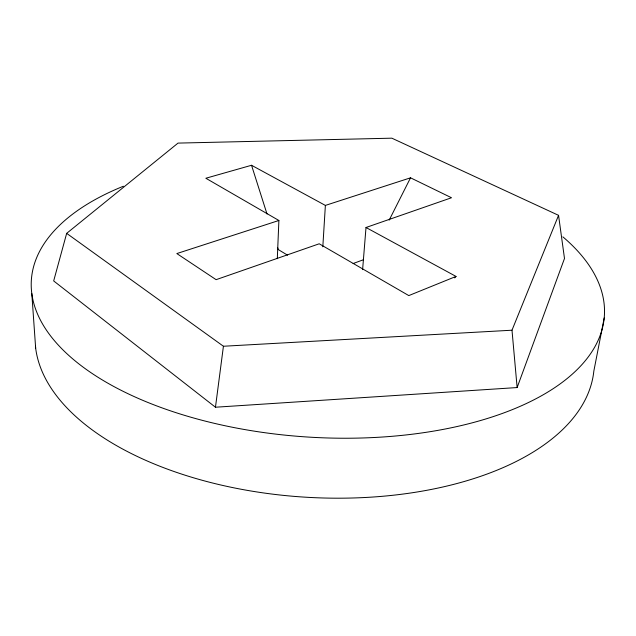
<?xml version="1.0" encoding="UTF-8"?>
<svg xmlns="http://www.w3.org/2000/svg" width="636" height="636" viewBox="0 0 636 636"><rect width="100%" height="100%" fill="white"/><g stroke="black" fill="none" stroke-linecap="round" stroke-linejoin="round"><path stroke-width="0.95" d="M277.304 258.717L278.894 220.485L205.841 178.247L251.538 165.273L325.378 205.412L410.538 177.81L451.504 197.748L366.01 227.497L362.607 269.632M322.818 246.8L325.378 205.412M215.461 407.223L223.427 346.246L66.669 233.356L178.024 143.1L391.856 138.179L558.559 215.334L564.49 258.478L517.132 387.555L215.461 407.223L53.678 280.937L66.669 233.356M604.2 317.976L593.825 371.17A279.983 146.805 3.5 0 1 314.351 497.662A279.983 146.805 3.5 0 1 35.433 346.127M517.132 387.555L511.996 330.211L558.559 215.334M389.192 220.112L410.538 177.81M454.708 277.9L456.028 276.429L366.01 227.497M456.028 276.429L408.805 295.589L319.208 243.787L216.105 279.665L176.832 253.565L278.894 220.485M353.115 263.543L363.196 259.822M223.427 346.246L511.996 330.211M287.536 255.163L278.322 249.606L277.725 247.73M251.538 165.273L267.009 213.998M31.8 293.506L35.656 348.115M562.876 236.854A287.067 139.475 3.5 0 1 482.66 419.903A287.067 139.475 3.5 0 1 94.812 375.24A287.067 139.475 3.5 0 1 123.376 186.237"/></g></svg>
